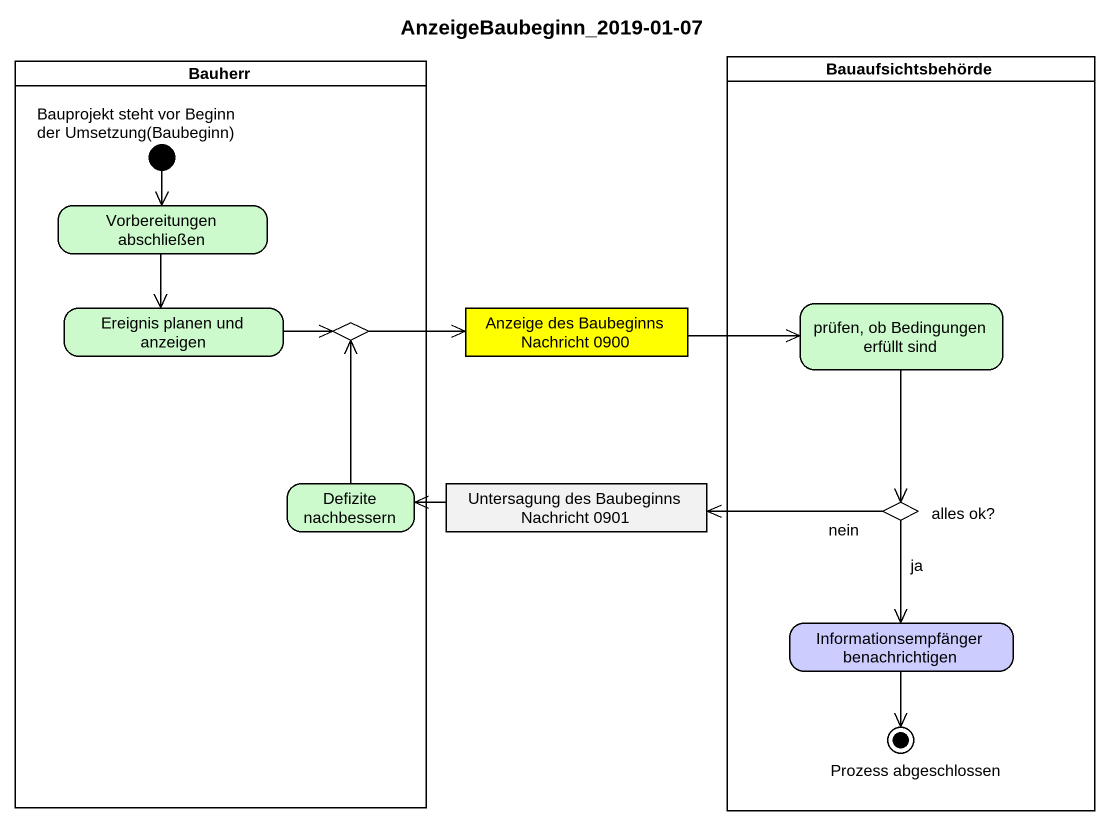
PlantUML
@startuml
title AnzeigeBaubeginn_2019-01-07
hide empty description
state Bauherr <<partition>> {
  state "Bauprojekt steht vor Beginn der Umsetzung(Baubeginn)" as Bauprojekt_steht_vor_Beginn <<start>>
  state "Vorbereitungen abschließen" as Vorbereitungen_abschließen #CCFACC
  state "Ereignis planen und anzeigen" as Ereignis_planen_und_anzeigen #CCFACC
  state choice1 <<choice>>
  state "Defizite nachbessern" as Defizite_nachbessern #CCFACC
}
state Bauaufsichtsbehörde <<partition>> {
  state "prüfen, ob Bedingungen erfüllt sind" as prüfen_ob_Bedingungen #CCFACC
  state "alles ok?" as alles_ok <<choice>>
  state "Informationsempfänger benachrichtigen" as Informationsempfänger #CCCCFF
  state "Prozess abgeschlossen" as Prozess_abgeschlossen <<end>>
}
state "Anzeige des Baubeginns Nachricht 0900" as Anzeige_des_Baubeginns <<object>> #FFFF00
state "Untersagung des Baubeginns Nachricht 0901" as Untersagung_des_Baubeginns <<object>>
Bauprojekt_steht_vor_Beginn --> Vorbereitungen_abschließen
Vorbereitungen_abschließen --> Ereignis_planen_und_anzeigen
Ereignis_planen_und_anzeigen -right-> choice1
choice1 -right-> Anzeige_des_Baubeginns
Anzeige_des_Baubeginns -right-> prüfen_ob_Bedingungen
prüfen_ob_Bedingungen --> alles_ok
Defizite_nachbessern -up-> choice1
Untersagung_des_Baubeginns -left-> Defizite_nachbessern
alles_ok -left-> Untersagung_des_Baubeginns : nein
alles_ok --> Informationsempfänger : ja
Informationsempfänger --> Prozess_abgeschlossen
@enduml
